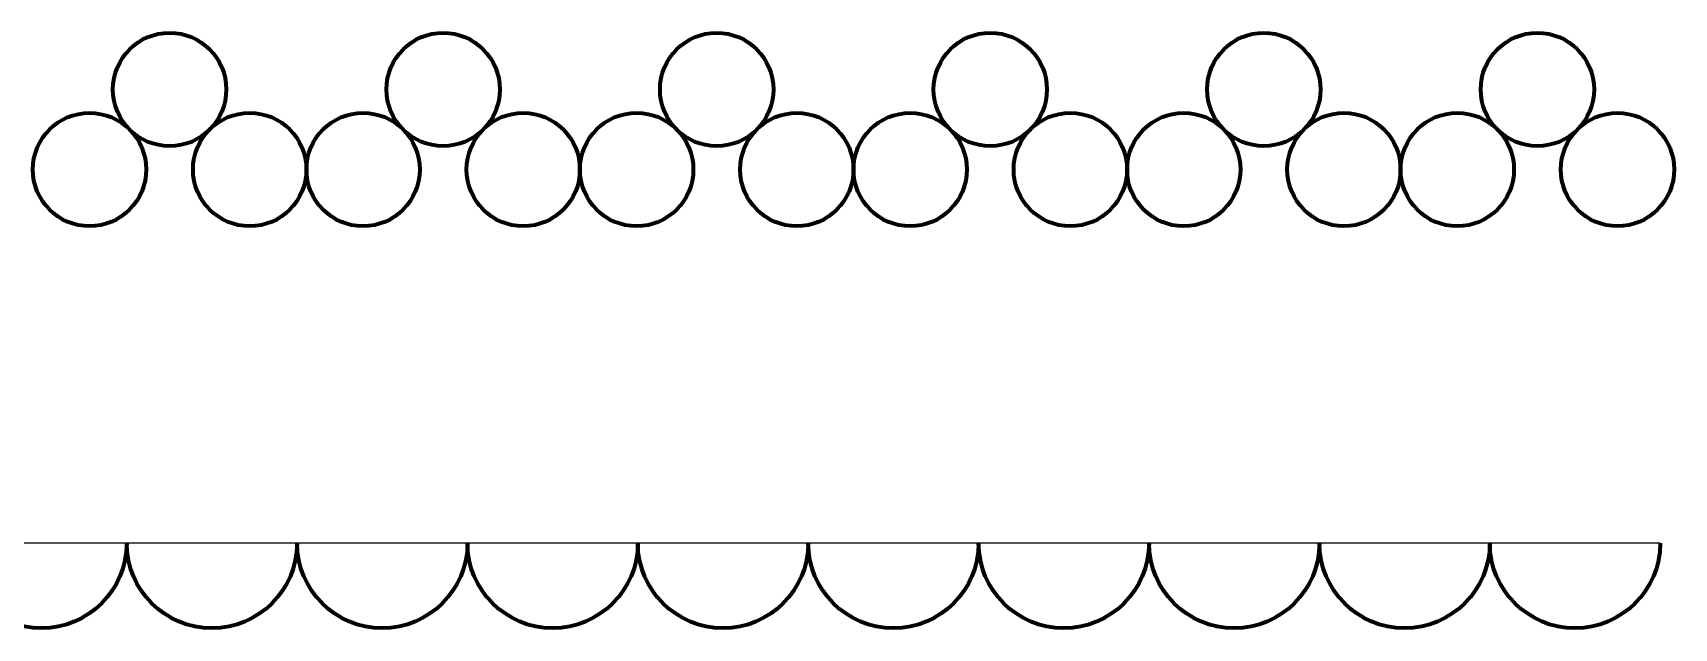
# Model space of a CAD drawing. Header units: centimetres. Extents: x -18.5 to 18.5, y -10.1 to 10.4.
# Drawn here: x -4.16 to 5.02, y -2.71 to 0.62 of the extents above; entities that cross this region are included whole.
import ezdxf

# ---------------------------------------------------------------- set-up
doc = ezdxf.new("R2010")
doc.units = ezdxf.units.CM
doc.header["$MEASUREMENT"] = 0
doc.layers.add('Layer 1', color=7, linetype='Continuous')

msp = doc.modelspace()

# ---------------------------------------------------------------- linework, layer by layer
at = {"layer": 'Layer 1', "color": 7, "lineweight": 211}
for centre, major_axis in [((-3.39139, 0.30248), (0, 0.31686)), ((-1.8622, 0.30248), (0, 0.31686)), ((-0.33299, 0.30248), (0, 0.31686)), ((1.19619, 0.30248), (0, 0.31686)), ((2.72543, 0.30248), (0, 0.31686)), ((4.25465, 0.30248), (0, 0.31686)), ((-3.83914, -0.14524), (0, 0.31686)), ((-2.94366, -0.14524), (0, 0.31686)), ((-2.30993, -0.14524), (0, 0.31686)), ((-1.41445, -0.14524), (0, 0.31684)), ((-0.78075, -0.14524), (0, 0.31686)), ((0.11474, -0.14524), (0, 0.31686)), ((0.74847, -0.14524), (0, 0.31686)), ((1.64398, -0.14524), (0, 0.31686)), ((2.27768, -0.14524), (0, 0.31684)), ((3.17319, -0.14524), (0, 0.31686)), ((3.80689, -0.14524), (0, 0.31686)), ((4.70237, -0.14524), (0, 0.31686))]:
    msp.add_ellipse(centre, major_axis=major_axis, ratio=1, dxfattribs=at)
at = {"layer": 'Layer 1', "color": 7}
for points, knots in [([(-3.63142, -2.23384), (-3.63142, -2.49686), (-3.84465, -2.71009), (-4.10767, -2.71009), (-4.10767, -2.71009), (-4.37069, -2.71009), (-4.58392, -2.49686), (-4.58392, -2.23384), (-4.58392, -2.23384), (-4.58392, -2.23384), (-3.63142, -2.23384), (-3.63142, -2.23384)], [0, 0, 0, 0, 0.25, 0.25, 0.25, 0.25, 0.5, 0.5, 0.5, 0.5, 1, 1, 1, 1]), ([(-3.63142, -2.23384), (-3.63142, -2.23384), (-3.63142, -2.23384), (-3.63142, -2.23384), (-3.63142, -2.23384), (-3.63142, -2.23384), (-3.63142, -2.23384), (-3.63142, -2.23384)], [0, 0, 0, 0, 0.3333333, 0.3333333, 0.3333333, 0.3333333, 1, 1, 1, 1]), ([(-2.67892, -2.23384), (-2.67892, -2.49686), (-2.89215, -2.71009), (-3.15517, -2.71009), (-3.15517, -2.71009), (-3.41819, -2.71009), (-3.63142, -2.49686), (-3.63142, -2.23384), (-3.63142, -2.23384), (-3.63142, -2.23384), (-2.67892, -2.23384), (-2.67892, -2.23384)], [0, 0, 0, 0, 0.25, 0.25, 0.25, 0.25, 0.5, 0.5, 0.5, 0.5, 1, 1, 1, 1]), ([(-2.67892, -2.23384), (-2.67892, -2.23384), (-2.67892, -2.23384), (-2.67892, -2.23384), (-2.67892, -2.23384), (-2.67892, -2.23384), (-2.67892, -2.23384), (-2.67892, -2.23384)], [0, 0, 0, 0, 0.3333333, 0.3333333, 0.3333333, 0.3333333, 1, 1, 1, 1]), ([(-1.72642, -2.23384), (-1.72642, -2.49686), (-1.93965, -2.71009), (-2.20267, -2.71009), (-2.20267, -2.71009), (-2.46569, -2.71009), (-2.67892, -2.49686), (-2.67892, -2.23384), (-2.67892, -2.23384), (-2.67892, -2.23384), (-1.72642, -2.23384), (-1.72642, -2.23384)], [0, 0, 0, 0, 0.25, 0.25, 0.25, 0.25, 0.5, 0.5, 0.5, 0.5, 1, 1, 1, 1]), ([(-1.72642, -2.23384), (-1.72642, -2.23384), (-1.72642, -2.23384), (-1.72642, -2.23384), (-1.72642, -2.23384), (-1.72642, -2.23384), (-1.72642, -2.23384), (-1.72642, -2.23384)], [0, 0, 0, 0, 0.3333333, 0.3333333, 0.3333333, 0.3333333, 1, 1, 1, 1]), ([(-0.77392, -2.23384), (-0.77392, -2.49686), (-0.98715, -2.71009), (-1.25017, -2.71009), (-1.25017, -2.71009), (-1.51319, -2.71009), (-1.72642, -2.49686), (-1.72642, -2.23384), (-1.72642, -2.23384), (-1.72642, -2.23384), (-0.77392, -2.23384), (-0.77392, -2.23384)], [0, 0, 0, 0, 0.25, 0.25, 0.25, 0.25, 0.5, 0.5, 0.5, 0.5, 1, 1, 1, 1]), ([(-0.77392, -2.23384), (-0.77392, -2.23384), (-0.77392, -2.23384), (-0.77392, -2.23384), (-0.77392, -2.23384), (-0.77392, -2.23384), (-0.77392, -2.23384), (-0.77392, -2.23384)], [0, 0, 0, 0, 0.3333333, 0.3333333, 0.3333333, 0.3333333, 1, 1, 1, 1]), ([(0.17858, -2.23384), (0.17858, -2.49686), (-0.03465, -2.71009), (-0.29767, -2.71009), (-0.29767, -2.71009), (-0.56069, -2.71009), (-0.77392, -2.49686), (-0.77392, -2.23384), (-0.77392, -2.23384), (-0.77392, -2.23384), (0.17858, -2.23384), (0.17858, -2.23384)], [0, 0, 0, 0, 0.25, 0.25, 0.25, 0.25, 0.5, 0.5, 0.5, 0.5, 1, 1, 1, 1]), ([(0.17858, -2.23384), (0.17858, -2.23384), (0.17858, -2.23384), (0.17858, -2.23384), (0.17858, -2.23384), (0.17858, -2.23384), (0.17858, -2.23384), (0.17858, -2.23384)], [0, 0, 0, 0, 0.3333333, 0.3333333, 0.3333333, 0.3333333, 1, 1, 1, 1]), ([(1.13108, -2.23384), (1.13108, -2.49686), (0.91785, -2.71009), (0.65483, -2.71009), (0.65483, -2.71009), (0.39181, -2.71009), (0.17858, -2.49686), (0.17858, -2.23384), (0.17858, -2.23384), (0.17858, -2.23384), (1.13108, -2.23384), (1.13108, -2.23384)], [0, 0, 0, 0, 0.25, 0.25, 0.25, 0.25, 0.5, 0.5, 0.5, 0.5, 1, 1, 1, 1]), ([(1.13108, -2.23384), (1.13108, -2.23384), (1.13108, -2.23384), (1.13108, -2.23384), (1.13108, -2.23384), (1.13108, -2.23384), (1.13108, -2.23384), (1.13108, -2.23384)], [0, 0, 0, 0, 0.3333333, 0.3333333, 0.3333333, 0.3333333, 1, 1, 1, 1]), ([(2.08358, -2.23384), (2.08358, -2.49686), (1.87033, -2.71009), (1.60733, -2.71009), (1.60733, -2.71009), (1.34431, -2.71009), (1.13108, -2.49686), (1.13108, -2.23384), (1.13108, -2.23384), (1.13108, -2.23384), (2.08358, -2.23384), (2.08358, -2.23384)], [0, 0, 0, 0, 0.25, 0.25, 0.25, 0.25, 0.5, 0.5, 0.5, 0.5, 1, 1, 1, 1]), ([(2.08358, -2.23384), (2.08358, -2.23384), (2.08358, -2.23384), (2.08358, -2.23384), (2.08358, -2.23384), (2.08358, -2.23384), (2.08358, -2.23384), (2.08358, -2.23384)], [0, 0, 0, 0, 0.3333333, 0.3333333, 0.3333333, 0.3333333, 1, 1, 1, 1]), ([(3.03605, -2.23384), (3.03605, -2.49686), (2.82285, -2.71009), (2.55983, -2.71009), (2.55983, -2.71009), (2.29681, -2.71009), (2.08358, -2.49686), (2.08358, -2.23384), (2.08358, -2.23384), (2.08358, -2.23384), (3.03605, -2.23384), (3.03605, -2.23384)], [0, 0, 0, 0, 0.25, 0.25, 0.25, 0.25, 0.5, 0.5, 0.5, 0.5, 1, 1, 1, 1]), ([(3.03605, -2.23384), (3.03605, -2.23384), (3.03605, -2.23384), (3.03605, -2.23384), (3.03605, -2.23384), (3.03605, -2.23384), (3.03605, -2.23384), (3.03605, -2.23384)], [0, 0, 0, 0, 0.3333333, 0.3333333, 0.3333333, 0.3333333, 1, 1, 1, 1]), ([(3.98858, -2.23384), (3.98858, -2.49686), (3.7753, -2.71009), (3.51233, -2.71009), (3.51233, -2.71009), (3.24931, -2.71009), (3.03605, -2.49686), (3.03605, -2.23384), (3.03605, -2.23384), (3.03605, -2.23384), (3.98858, -2.23384), (3.98858, -2.23384)], [0, 0, 0, 0, 0.25, 0.25, 0.25, 0.25, 0.5, 0.5, 0.5, 0.5, 1, 1, 1, 1]), ([(3.98858, -2.23384), (3.98858, -2.23384), (3.98858, -2.23384), (3.98858, -2.23384), (3.98858, -2.23384), (3.98858, -2.23384), (3.98858, -2.23384), (3.98858, -2.23384)], [0, 0, 0, 0, 0.3333333, 0.3333333, 0.3333333, 0.3333333, 1, 1, 1, 1]), ([(4.94108, -2.23384), (4.94108, -2.49686), (4.72783, -2.71009), (4.4648, -2.71009), (4.4648, -2.71009), (4.20177, -2.71009), (3.98858, -2.49686), (3.98858, -2.23384), (3.98858, -2.23384), (3.98858, -2.23384), (4.94108, -2.23384), (4.94108, -2.23384)], [0, 0, 0, 0, 0.25, 0.25, 0.25, 0.25, 0.5, 0.5, 0.5, 0.5, 1, 1, 1, 1]), ([(4.94108, -2.23384), (4.94108, -2.23384), (4.94108, -2.23384), (4.94108, -2.23384), (4.94108, -2.23384), (4.94108, -2.23384), (4.94108, -2.23384), (4.94108, -2.23384)], [0, 0, 0, 0, 0.3333333, 0.3333333, 0.3333333, 0.3333333, 1, 1, 1, 1])]:
    msp.add_open_spline(points, degree=3, knots=knots, dxfattribs=at)
at = {"layer": 'Layer 1', "lineweight": 211}
for points in [[(-3.63142, -2.23384), (-3.63142, -2.49686), (-3.84465, -2.71009), (-4.10767, -2.71009), (-4.10767, -2.71009), (-4.37069, -2.71009), (-4.58392, -2.49686), (-4.58392, -2.23384)], [(-3.63142, -2.23384), (-3.63142, -2.23384), (-3.63142, -2.23384), (-3.63142, -2.23384), (-3.63142, -2.23384), (-3.63142, -2.23384), (-3.63142, -2.23384), (-3.63142, -2.23384)], [(-2.67892, -2.23384), (-2.67892, -2.49686), (-2.89215, -2.71009), (-3.15517, -2.71009), (-3.15517, -2.71009), (-3.41819, -2.71009), (-3.63142, -2.49686), (-3.63142, -2.23384)], [(-2.67892, -2.23384), (-2.67892, -2.23384), (-2.67892, -2.23384), (-2.67892, -2.23384), (-2.67892, -2.23384), (-2.67892, -2.23384), (-2.67892, -2.23384), (-2.67892, -2.23384)], [(-1.72642, -2.23384), (-1.72642, -2.49686), (-1.93965, -2.71009), (-2.20267, -2.71009), (-2.20267, -2.71009), (-2.46569, -2.71009), (-2.67892, -2.49686), (-2.67892, -2.23384)], [(-1.72642, -2.23384), (-1.72642, -2.23384), (-1.72642, -2.23384), (-1.72642, -2.23384), (-1.72642, -2.23384), (-1.72642, -2.23384), (-1.72642, -2.23384), (-1.72642, -2.23384)], [(-0.77392, -2.23384), (-0.77392, -2.49686), (-0.98715, -2.71009), (-1.25017, -2.71009), (-1.25017, -2.71009), (-1.51319, -2.71009), (-1.72642, -2.49686), (-1.72642, -2.23384)], [(-0.77392, -2.23384), (-0.77392, -2.23384), (-0.77392, -2.23384), (-0.77392, -2.23384), (-0.77392, -2.23384), (-0.77392, -2.23384), (-0.77392, -2.23384), (-0.77392, -2.23384)], [(0.17858, -2.23384), (0.17858, -2.49686), (-0.03465, -2.71009), (-0.29767, -2.71009), (-0.29767, -2.71009), (-0.56069, -2.71009), (-0.77392, -2.49686), (-0.77392, -2.23384)], [(0.17858, -2.23384), (0.17858, -2.23384), (0.17858, -2.23384), (0.17858, -2.23384), (0.17858, -2.23384), (0.17858, -2.23384), (0.17858, -2.23384), (0.17858, -2.23384)], [(1.13108, -2.23384), (1.13108, -2.49686), (0.91785, -2.71009), (0.65483, -2.71009), (0.65483, -2.71009), (0.39181, -2.71009), (0.17858, -2.49686), (0.17858, -2.23384)], [(1.13108, -2.23384), (1.13108, -2.23384), (1.13108, -2.23384), (1.13108, -2.23384), (1.13108, -2.23384), (1.13108, -2.23384), (1.13108, -2.23384), (1.13108, -2.23384)], [(2.08358, -2.23384), (2.08358, -2.49686), (1.87033, -2.71009), (1.60733, -2.71009), (1.60733, -2.71009), (1.34431, -2.71009), (1.13108, -2.49686), (1.13108, -2.23384)], [(2.08358, -2.23384), (2.08358, -2.23384), (2.08358, -2.23384), (2.08358, -2.23384), (2.08358, -2.23384), (2.08358, -2.23384), (2.08358, -2.23384), (2.08358, -2.23384)], [(3.03605, -2.23384), (3.03605, -2.49686), (2.82285, -2.71009), (2.55983, -2.71009), (2.55983, -2.71009), (2.29681, -2.71009), (2.08358, -2.49686), (2.08358, -2.23384)], [(3.03605, -2.23384), (3.03605, -2.23384), (3.03605, -2.23384), (3.03605, -2.23384), (3.03605, -2.23384), (3.03605, -2.23384), (3.03605, -2.23384), (3.03605, -2.23384)], [(3.98858, -2.23384), (3.98858, -2.49686), (3.7753, -2.71009), (3.51233, -2.71009), (3.51233, -2.71009), (3.24931, -2.71009), (3.03605, -2.49686), (3.03605, -2.23384)], [(3.98858, -2.23384), (3.98858, -2.23384), (3.98858, -2.23384), (3.98858, -2.23384), (3.98858, -2.23384), (3.98858, -2.23384), (3.98858, -2.23384), (3.98858, -2.23384)], [(4.94108, -2.23384), (4.94108, -2.49686), (4.72783, -2.71009), (4.4648, -2.71009), (4.4648, -2.71009), (4.20177, -2.71009), (3.98858, -2.49686), (3.98858, -2.23384)], [(4.94108, -2.23384), (4.94108, -2.23384), (4.94108, -2.23384), (4.94108, -2.23384), (4.94108, -2.23384), (4.94108, -2.23384), (4.94108, -2.23384), (4.94108, -2.23384)]]:
    msp.add_open_spline(points, degree=3, knots=[0, 0, 0, 0, 0.3333333, 0.3333333, 0.3333333, 0.3333333, 1, 1, 1, 1], dxfattribs=at)

doc.saveas('drawing.dxf')
